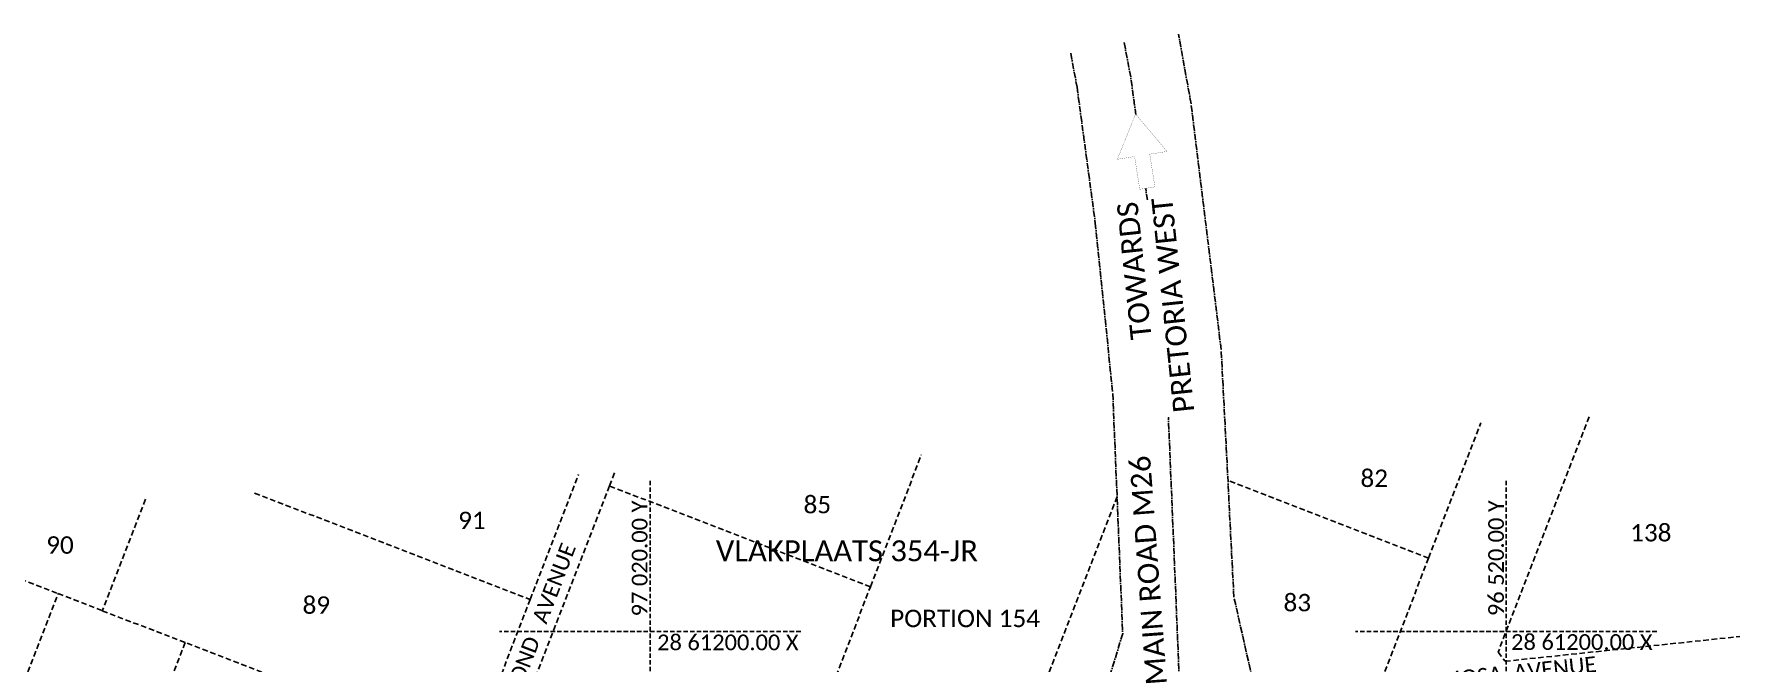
# Model space of a CAD drawing. Header units: metres. Extents: x 5688 to 19740, y -52 to 3406.
# Drawn here: x 8496 to 9475, y 2807 to 3167 of the extents above; entities that cross this region are included whole.
import ezdxf
from ezdxf.enums import TextEntityAlignment as Align

# ---------------------------------------------------------------- set-up
doc = ezdxf.new("R2010")
doc.units = ezdxf.units.M
for name, pattern in [('ACAD_ISO10W100', [18, 12, -3, 0, -3]), ('DASHED', [19.05, 12.7, -6.35]), ('HIDDEN', [9.525, 6.35, -3.175])]:
    doc.linetypes.add(name, pattern=pattern)
for name, color, linetype in [('AFSTANDE', 7, 'Continuous'), ('CENTRELINES', 7, 'Continuous'), ('DORPNAAM', 7, 'Continuous'), ('ERFNOMMER', 7, 'Continuous'), ('LINES', 7, 'Continuous'), ('PWV_RESERVES', 7, 'Continuous'), ('STRAATNAAM', 7, 'Continuous'), ('STRAATNAME', 7, 'Continuous')]:
    doc.layers.add(name, color=color, linetype=linetype)
doc.styles.add('CALIBRII', font='calibri.ttf')
doc.styles.add('Text_Style_1', font='calibri.ttf')

# ---------------------------------------------------------------- blocks, each defined once
blk = doc.blocks.new('PYL')
at = {"color": 251, "true_color": 0x636466}
blk.add_wipeout([(9292.82, 3010.73), (9289.85, 3029.49), (9279.97, 3027.93), (9290.44, 3053.9), (9308.41, 3032.43), (9298.53, 3030.87), (9301.5, 3012.1)], dxfattribs=at)
at = {"color": 251, "lineweight": 5, "true_color": 0x636466, "const_width": 0.1}
blk.add_lwpolyline([(9292.82, 3010.73), (9289.85, 3029.49), (9279.97, 3027.93), (9290.44, 3053.9), (9308.41, 3032.43), (9298.53, 3030.87), (9301.5, 3012.1)], close=True, dxfattribs=at)

msp = doc.modelspace()

# ---------------------------------------------------------------- linework, layer by layer
at = {"layer": 'AFSTANDE', "color": 30, "linetype": 'DASHED', "ltscale": 0.2, "true_color": 0xf8991e}
for p, q in [((8849.403, 2910.903), (8849.403, 2738.103)), ((9340.521, 2910.903), (9340.521, 2738.103)), ((8935.803, 2824.503), (8763.003, 2824.503)), ((9426.921, 2824.503), (9254.121, 2824.503))]:
    msp.add_line(p, q, dxfattribs=at)
at = {"layer": 'CENTRELINES', "color": 251, "linetype": 'ACAD_ISO10W100', "ltscale": 0.3, "true_color": 0x636466, "flags": 128}
msp.add_lwpolyline([(9121.389, 3162.307), (9125.192, 3142.126), (9135.868, 3062.78), (9146.056, 2963.58), (9154.981, 2749.281), (9141.158, 2584.353), (9120.496, 2445.944), (9090.231, 2309.29), (9050.461, 2174.989), (8997.135, 2033.909), (8860.86, 1710.44), (8827.957, 1651.575), (8765.999, 1485.201), (8558.037, 991.86), (8518.188, 900.211), (8480.225, 787.693), (8455.144, 690.894), (8436.634, 592.555), (8424.683, 492.98), (8420.386, 425.866), (8419.951, 399.383)], dxfattribs=at)
at = {"layer": 'LINES', "color": 251, "linetype": 'HIDDEN', "ltscale": 0.5, "true_color": 0x636466}
for p, q in [((9388.061, 2947.664), (9335.94, 2812.635)), ((9296.043, 2866.635), (9325.949, 2944.113)), ((8975.822, 2850.189), (9004.996, 2925.765)), ((8826.017, 2908.021), (8763.489, 2746.023)), ((8780.621, 2842.857), (8808.287, 2914.52)), ((8826.017, 2908.021), (8828.983, 2915.703)), ((8975.822, 2850.189), (8826.017, 2908.021)), ((9296.043, 2866.635), (9180.89, 2911.088)), ((8559.804, 2900.315), (8535.116, 2836.379)), ((8622.498, 2903.899), (8780.621, 2842.857)), ((9117.284, 2901.911), (9067.305, 2772.434)), ((8452.733, 2868.08), (8509.778, 2846.286)), ((9296.043, 2866.635), (9270.07, 2799.366)), ((8940.649, 2759.084), (8975.822, 2850.189)), ((8456.311, 2708.034), (8509.778, 2846.286)), ((8509.778, 2846.286), (8535.116, 2836.379)), ((8780.621, 2842.857), (8746.603, 2754.74)), ((8535.116, 2836.379), (8582.681, 2818.149)), ((9339.938, 2807.424), (9474.619, 2821.607)), ((8582.681, 2818.149), (8543.723, 2717.247)), ((8746.603, 2754.74), (8582.681, 2818.149)), ((9335.94, 2812.635), (9339.938, 2807.424))]:
    msp.add_line(p, q, dxfattribs=at)
at = {"layer": 'PWV_RESERVES', "color": 251, "linetype": 'ACAD_ISO10W100', "ltscale": 0.3, "true_color": 0x636466}
for points in [[(8582.205, 970.711), (8802.286, 1492.513), (8839.425, 1541.977), (8860.704, 1592.653), (8870.195, 1653.781), (9025.139, 2021.094), (9044.737, 2069.541), (9074.363, 2105.206), (9079.566, 2119.655), (9079.444, 2164.965), (9119.868, 2301.318), (9150.652, 2440.042), (9171.596, 2580.579), (9182.711, 2722.377), (9199.229, 2768.694), (9197.492, 2786.084), (9184.342, 2844.156), (9177.017, 2986.158), (9159.762, 3127.191), (9152.559, 3167.142)], [(9090.677, 3156.173), (9094.323, 3136.802), (9104.81, 3058.76), (9114.833, 2960.998), (9120.539, 2823.427), (9106.331, 2776.45), (9107.958, 2759.84), (9119.878, 2705.308), (9109.998, 2587.669), (9089.624, 2451.353), (9059.81, 2316.848), (9020.657, 2184.715), (8967.923, 2045.274), (8832.497, 1723.978), (8766.676, 1606.269), (8744.897, 1554.703), (8735.417, 1493.585), (8528.941, 1004.011)]]:
    msp.add_lwpolyline(points, dxfattribs=at)

# ---------------------------------------------------------------- texts
at = {"layer": 'AFSTANDE', "color": 30, "linetype": 'Continuous', "true_color": 0xf8991e, "style": 'CALIBRII'}
for s, p in [('97 020.00 Y', (8843.366, 2866.374)), ('96 520.00 Y', (9334.731, 2866.573))]:
    msp.add_text(s, height=9, rotation=90, dxfattribs=at).set_placement(p, align=Align.MIDDLE_CENTER)
for p in [(8893.976, 2818.256), (9383.93, 2818.46)]:
    msp.add_text('28 61200.00 X', height=9, dxfattribs=at).set_placement(p, align=Align.MIDDLE_CENTER)
at = {"layer": 'DORPNAAM', "color": 251, "linetype": 'Continuous', "true_color": 0x636466, "style": 'CALIBRII'}
msp.add_text('VLAKPLAATS 354-JR', height=12, dxfattribs=at).set_placement((8962.301, 2870.776), align=Align.MIDDLE_CENTER)
at = {"layer": 'ERFNOMMER', "color": 251, "linetype": 'Continuous', "true_color": 0x636466, "style": 'CALIBRII'}
for s, p in [('82', (9264.834, 2912.391)), ('85', (8945.33, 2897.293)), ('91', (8747.141, 2888.203)), ('90', (8510.81, 2874.097)), ('138', (9423.503, 2881.164)), ('89', (8657.893, 2839.646)), ('83', (9220.68, 2841.074)), ('PORTION 154', (9030.099, 2831.987))]:
    msp.add_text(s, height=10, dxfattribs=at).set_placement(p, align=Align.MIDDLE_CENTER)
at = {"layer": 'STRAATNAAM', "color": 251, "linetype": 'Continuous', "true_color": 0x636466, "style": 'CALIBRII'}
for s, rotation, p in [('SECOND   AVENUE', 69, (8783.982, 2825.483)), ('MIMOSA  AVENUE', 6, (9339.795, 2800.402))]:
    msp.add_text(s, height=9, rotation=rotation, dxfattribs=at).set_placement(p, align=Align.MIDDLE_CENTER)

# ---------------------------------------------------------------- next in the draw order: block references
at = {"linetype": 'Continuous'}
msp.add_blockref('PYL', (-162.504, 67.418), dxfattribs=at)

# ---------------------------------------------------------------- next in the draw order: texts
at = {"layer": 'STRAATNAME', "color": 251, "linetype": 'Continuous', "true_color": 0x636466, "insert": (9146.162, 2793.382), "char_height": 12, "width": 132.66462, "attachment_point": 7, "rotation": 94.249838, "style": 'Text_Style_1', "bg_fill": 3, "box_fill_scale": 1, "bg_fill_color": 256, "bg_fill_transparency": 0}
msp.add_mtext('\\pi0.85385;MAIN ROAD M26', dxfattribs=at)

# ---------------------------------------------------------------- next in the draw order: texts
at = {"layer": 'STRAATNAME', "color": 251, "linetype": 'Continuous', "true_color": 0x636466, "insert": (9161.945, 2949.041), "char_height": 12, "width": 125.16, "attachment_point": 7, "rotation": 95.934427, "style": 'Text_Style_1', "bg_fill": 3, "box_fill_scale": 1, "bg_fill_color": 256, "bg_fill_transparency": 0}
msp.add_mtext('\\pi45.91385;TOWARDS \\P\\pi1.70769;PRETORIA WEST', dxfattribs=at)

doc.saveas('drawing.dxf')
